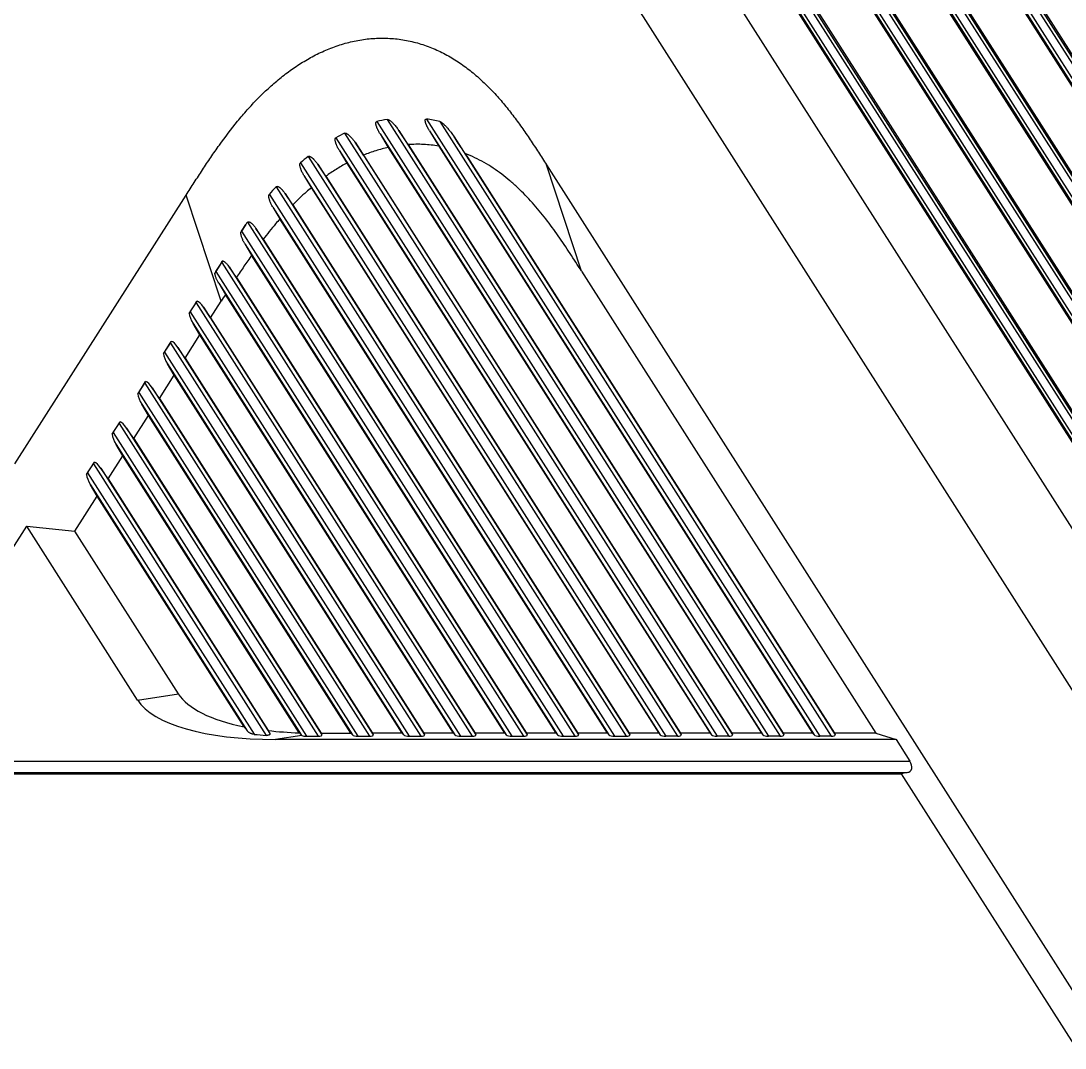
# Model space of a CAD drawing. Header units: millimetres. Extents: x 620 to 19791, y 2539 to 6969.
# Drawn here: x 14393.4 to 14526.1, y 4255.1 to 4385.6 of the extents above; entities that cross this region are included whole.
import ezdxf

# ---------------------------------------------------------------- set-up
doc = ezdxf.new("R2010")
doc.units = ezdxf.units.MM

# ---------------------------------------------------------------- blocks, each defined once
blk = doc.blocks.new('DTGFH')
at = {"color": 7, "linetype": 'Continuous'}
for p, q in [((9220.65, 4440.5), (9400.31, 4158.48)), ((9400.35, 4162.52), (9223.26, 4440.5)), ((9399.33, 4163.77), (9223.76, 4439.36)), ((9230.25, 4440.5), (9400.31, 4173.56)), ((9400.35, 4177.6), (9232.86, 4440.5)), ((9399.33, 4178.84), (9233.36, 4439.36)), ((9239.86, 4440.5), (9400.31, 4188.63)), ((9396.21, 4199.16), (9242.46, 4440.5)), ((9399.33, 4193.92), (9242.97, 4439.36)), ((9398.66, 4161.42), (9221.87, 4438.93)), ((9399, 4161.64), (9222.2, 4439.15)), ((9399, 4163.55), (9223.42, 4439.15)), ((9398.66, 4176.5), (9231.47, 4438.93)), ((9399, 4176.71), (9231.81, 4439.15)), ((9399, 4178.63), (9233.03, 4439.15)), ((9398.66, 4191.57), (9241.07, 4438.93)), ((9399, 4191.79), (9241.41, 4439.15)), ((9399, 4193.7), (9242.63, 4439.15)), ((9382.48, 4139.99), (9194.34, 4435.31)), ((9206.7, 4436.37), (9398.65, 4135.07)), ((9213.76, 4436.24), (9400.31, 4143.4)), ((9400.35, 4147.44), (9216.29, 4436.37)), ((9398.66, 4146.35), (9215.01, 4434.63)), ((9399, 4146.56), (9215.34, 4434.84)), ((9399, 4148.48), (9216.56, 4434.84)), ((9399.33, 4148.69), (9216.9, 4435.05)), ((9212.73, 4339.96), (9262.49, 4261.85)), ((9214.03, 4340.22), (9263.96, 4261.85)), ((9219.05, 4340.28), (9269.01, 4261.85)), ((9220.72, 4339.95), (9270.48, 4261.85)), ((9208.62, 4338.48), (9257.44, 4261.85)), ((9215.52, 4338.81), (9264.43, 4262.03)), ((9216.71, 4337.03), (9215.52, 4338.81)), ((9219.42, 4338.76), (9268.3, 4262.03)), ((9219.42, 4338.76), (9220.59, 4336.84)), ((9207.52, 4337.9), (9255.97, 4261.85)), ((9209.95, 4337.32), (9257.91, 4262.03)), ((9211.04, 4335.69), (9209.95, 4337.32)), ((9213.13, 4338.4), (9261.78, 4262.03)), ((9213.13, 4338.4), (9214.18, 4336.67)), ((9222.54, 4338.03), (9270.95, 4262.03)), ((9207.94, 4336.31), (9255.26, 4262.03)), ((9207.94, 4336.31), (9208.92, 4334.69)), ((9214.18, 4336.67), (9261.59, 4262.25)), ((9216.71, 4337.03), (9264.35, 4262.25)), ((9220.59, 4336.84), (9268.11, 4262.25)), ((9223.95, 4335.9), (9270.87, 4262.25)), ((9203.02, 4334.72), (9249.45, 4261.85)), ((9203.98, 4335.52), (9250.92, 4261.85)), ((9205.21, 4334.53), (9251.39, 4262.03)), ((9206.23, 4333), (9205.21, 4334.53)), ((9208.92, 4334.69), (9255.07, 4262.25)), ((9211.04, 4335.69), (9257.83, 4262.25)), ((9234.28, 4334.45), (9359.98, 4137.14)), ((9238.73, 4320.96), (9234.28, 4334.45)), ((9203.45, 4333.12), (9248.74, 4262.03)), ((9203.45, 4333.12), (9204.39, 4331.56)), ((9206.23, 4333), (9251.31, 4262.25)), ((9166.73, 4296.45), (9188.49, 4330.61)), ((9192.94, 4317.12), (9188.49, 4330.61)), ((9199.06, 4330.71), (9242.92, 4261.85)), ((9199.91, 4331.67), (9244.39, 4261.85)), ((9201.05, 4330.81), (9244.87, 4262.03)), ((9202.03, 4329.37), (9201.05, 4330.81)), ((9204.39, 4331.56), (9248.54, 4262.25)), ((9202.03, 4329.37), (9244.79, 4262.25)), ((9199.5, 4329.09), (9242.22, 4262.03)), ((9199.5, 4329.09), (9200.39, 4327.59)), ((9196.08, 4326.9), (9195.44, 4325.89)), ((9195.52, 4326.02), (9196.08, 4326.9)), ((9196.27, 4327.16), (9237.87, 4261.85)), ((9242.02, 4262.25), (9200.39, 4327.59)), ((9195.52, 4326.02), (9236.4, 4261.85)), ((9197.35, 4326.39), (9238.35, 4262.03)), ((9198.29, 4325), (9197.35, 4326.39)), ((9195.94, 4324.44), (9235.7, 4262.03)), ((9195.94, 4324.44), (9196.81, 4322.98)), ((9198.29, 4325), (9238.27, 4262.25)), ((9235.5, 4262.25), (9196.81, 4322.98)), ((9193.12, 4322.26), (9192.13, 4320.7)), ((9192.26, 4320.9), (9193, 4322.05)), ((9193, 4322.05), (9231.35, 4261.85)), ((9193.96, 4321.48), (9231.83, 4262.03)), ((9194.87, 4320.13), (9193.96, 4321.48)), ((9192.26, 4320.9), (9229.88, 4261.85)), ((9194.87, 4320.13), (9231.74, 4262.25)), ((9238.73, 4320.96), (9276.13, 4262.25)), ((9192.62, 4319.41), (9229.17, 4262.03)), ((9192.62, 4319.41), (9193.48, 4317.97)), ((9228.98, 4262.25), (9193.48, 4317.97)), ((9188.87, 4315.58), (9189.87, 4317.15)), ((9189, 4315.78), (9189.74, 4316.94)), ((9189.74, 4316.94), (9224.83, 4261.85)), ((9191.6, 4315.02), (9190.69, 4316.37)), ((9190.69, 4316.37), (9225.3, 4262.03)), ((9191.6, 4315.02), (9192.94, 4317.12)), ((9189, 4315.78), (9223.36, 4261.85)), ((9191.6, 4315.02), (9225.22, 4262.25)), ((9189.36, 4314.29), (9222.65, 4262.03)), ((9190.22, 4312.85), (9189.36, 4314.29)), ((9185.61, 4310.46), (9186.6, 4312.03)), ((9188.34, 4309.9), (9190.22, 4312.85)), ((9222.46, 4262.25), (9190.22, 4312.85)), ((9185.74, 4310.66), (9186.48, 4311.82)), ((9185.74, 4310.66), (9216.84, 4261.85)), ((9186.48, 4311.82), (9218.31, 4261.85)), ((9188.34, 4309.9), (9187.43, 4311.25)), ((9187.43, 4311.25), (9218.78, 4262.03)), ((9188.34, 4309.9), (9218.7, 4262.25)), ((9186.1, 4309.17), (9216.13, 4262.03)), ((9186.96, 4307.73), (9186.1, 4309.17)), ((9182.35, 4305.34), (9183.34, 4306.91)), ((9182.48, 4305.55), (9183.22, 4306.7)), ((9183.22, 4306.7), (9211.79, 4261.85)), ((9185.08, 4304.79), (9186.96, 4307.73)), ((9215.94, 4262.25), (9186.96, 4307.73)), ((9182.48, 4305.55), (9210.32, 4261.85)), ((9185.08, 4304.79), (9184.17, 4306.13)), ((9184.17, 4306.13), (9212.26, 4262.03)), ((9182.84, 4304.05), (9209.61, 4262.03)), ((9183.7, 4302.62), (9182.84, 4304.05)), ((9185.08, 4304.79), (9212.18, 4262.25)), ((9181.82, 4299.67), (9183.7, 4302.62)), ((9209.42, 4262.25), (9183.7, 4302.62)), ((9179.09, 4300.23), (9180.08, 4301.79)), ((9179.22, 4300.43), (9179.96, 4301.58)), ((9179.96, 4301.58), (9205.27, 4261.85)), ((9179.22, 4300.43), (9203.8, 4261.85)), ((9181.82, 4299.67), (9180.91, 4301.01)), ((9180.91, 4301.01), (9205.74, 4262.03)), ((9179.58, 4298.93), (9203.09, 4262.04)), ((9180.44, 4297.5), (9179.58, 4298.93)), ((9181.82, 4299.67), (9205.66, 4262.25)), ((9178.56, 4294.55), (9180.44, 4297.5)), ((9202.87, 4262.29), (9180.44, 4297.5)), ((9175.83, 4295.11), (9176.82, 4296.67)), ((9175.96, 4295.31), (9176.69, 4296.46)), ((9176.69, 4296.46), (9198.67, 4261.97)), ((9175.96, 4295.31), (9197.12, 4262.1)), ((9178.56, 4294.55), (9177.65, 4295.9)), ((9177.65, 4295.9), (9199.11, 4262.21)), ((9176.32, 4293.81), (9196.25, 4262.53)), ((9177.18, 4292.38), (9176.32, 4293.81)), ((9178.56, 4294.55), (9198.93, 4262.58)), ((9174.34, 4287.92), (9177.18, 4292.38)), ((9195.86, 4263.06), (9177.18, 4292.38)), ((9149.21, 4258.71), (9168.23, 4288.57)), ((9168.23, 4288.57), (9174.34, 4287.92)), ((9182.31, 4266.46), (9168.23, 4288.57)), ((9187.5, 4267.26), (9174.34, 4287.92)), ((9182.31, 4266.46), (9187.5, 4267.26)), ((9203.19, 4261.97), (9199.85, 4261.45)), ((9278.71, 4261.45), (9199.85, 4261.45)), ((9203.8, 4261.85), (9205.27, 4261.85)), ((9205.66, 4262.25), (9209.42, 4262.25)), ((9205.74, 4262.03), (9205.66, 4262.25)), ((9209.42, 4262.25), (9209.61, 4262.03)), ((9210.32, 4261.85), (9211.79, 4261.85)), ((9215.94, 4262.25), (9212.18, 4262.25)), ((9212.18, 4262.25), (9212.26, 4262.03)), ((9215.94, 4262.25), (9216.13, 4262.03)), ((9216.84, 4261.85), (9218.31, 4261.85)), ((9222.46, 4262.25), (9218.7, 4262.25)), ((9218.7, 4262.25), (9218.78, 4262.03)), ((9222.46, 4262.25), (9222.65, 4262.03)), ((9223.36, 4261.85), (9224.83, 4261.85)), ((9228.98, 4262.25), (9225.22, 4262.25)), ((9225.22, 4262.25), (9225.3, 4262.03)), ((9228.98, 4262.25), (9229.17, 4262.03)), ((9229.88, 4261.85), (9231.35, 4261.85)), ((9235.5, 4262.25), (9231.74, 4262.25)), ((9231.74, 4262.25), (9231.83, 4262.03)), ((9235.5, 4262.25), (9235.7, 4262.03)), ((9236.4, 4261.85), (9237.87, 4261.85)), ((9242.02, 4262.25), (9238.27, 4262.25)), ((9238.27, 4262.25), (9238.35, 4262.03)), ((9242.02, 4262.25), (9242.22, 4262.03)), ((9242.92, 4261.85), (9244.39, 4261.85)), ((9248.54, 4262.25), (9244.79, 4262.25)), ((9244.79, 4262.25), (9244.87, 4262.03)), ((9248.54, 4262.25), (9248.74, 4262.03)), ((9250.92, 4261.85), (9249.45, 4261.85)), ((9255.07, 4262.25), (9251.31, 4262.25)), ((9251.31, 4262.25), (9251.39, 4262.03)), ((9255.07, 4262.25), (9255.26, 4262.03)), ((9257.44, 4261.85), (9255.97, 4261.85)), ((9261.59, 4262.25), (9257.83, 4262.25)), ((9257.83, 4262.25), (9257.91, 4262.03)), ((9261.59, 4262.25), (9261.78, 4262.03)), ((9263.96, 4261.85), (9262.49, 4261.85)), ((9268.11, 4262.25), (9264.35, 4262.25)), ((9264.35, 4262.25), (9264.43, 4262.03)), ((9268.11, 4262.25), (9268.3, 4262.03)), ((9270.48, 4261.85), (9269.01, 4261.85)), ((9276.13, 4262.25), (9270.87, 4262.25)), ((9270.87, 4262.25), (9270.95, 4262.03)), ((9276.13, 4262.25), (9278.71, 4261.45)), ((9278.71, 4261.45), (9280.46, 4258.71)), ((9149.21, 4258.71), (9280.46, 4258.71)), ((9152.31, 4257.23), (9280.12, 4257.23)), ((9154.7, 4257.1), (9279.41, 4257.1)), ((9280.12, 4257.23), (9279.41, 4257.1)), ((9357.76, 4134.11), (9279.41, 4257.1))]:
    blk.add_line(p, q, dxfattribs=at)
for centre, radius, start, end in [((9216.87, 4322.6), 17.85, 99.1598, 103.4288), ((9216.73, 4323.89), 16.55, 76.0187, 81.9408), ((9218.56, 4318.09), 22.68, 115.9931, 119.1376), ((9223.02, 4311.58), 30.58, 128.4858, 130.8271), ((9232.46, 4302.07), 44, 137.7102, 139.3903), ((9253.51, 4285.63), 70.72, 144.0416, 144.2995)]:
    blk.add_arc(centre, radius, start, end, dxfattribs=at)
for centre, major_axis, ratio, start_param, end_param in [((9195.5, 4326.06), (0.295, 0.466), 0.079183, -1.888634, -1.607987), ((9192.97, 4322.1), (0.295, 0.466), 0.079183, -1.607987, -1.155647), ((9192.24, 4320.94), (0.295, 0.466), 0.079183, -2.066978, -1.607987), ((9189.71, 4316.98), (0.295, 0.466), 0.079183, -1.607987, -1.148945), ((9190.47, 4315.79), (-0.75, 1.34), 0.321086, -1.313327, -0.288839), ((9188.98, 4315.82), (0.295, 0.466), 0.079183, -2.067029, -1.607987), ((9189.73, 4314.64), (-0.75, 1.34), 0.321086, 0.629245, 1.653733), ((9186.45, 4311.86), (0.295, 0.466), 0.079183, -1.607987, -1.148945), ((9187.2, 4310.68), (-0.75, 1.34), 0.321086, -1.313327, -0.288839), ((9185.72, 4310.7), (0.295, 0.466), 0.079183, -2.067029, -1.607987), ((9186.47, 4309.52), (-0.75, 1.34), 0.321086, 0.629245, 1.653733), ((9183.19, 4306.74), (0.295, 0.466), 0.079183, -1.607987, -1.148945), ((9183.94, 4305.56), (-0.75, 1.34), 0.321086, -1.313327, -0.288839), ((9182.45, 4305.59), (0.295, 0.466), 0.079183, -2.067029, -1.607987), ((9183.21, 4304.4), (-0.75, 1.34), 0.321086, 0.629245, 1.653733), ((9179.93, 4301.62), (0.295, 0.466), 0.079183, -1.607987, -1.148945), ((9180.68, 4300.44), (-0.75, 1.34), 0.321086, -1.313327, -0.288839), ((9179.19, 4300.47), (0.295, 0.466), 0.079183, -2.067029, -1.607987), ((9179.95, 4299.28), (-0.75, 1.34), 0.321086, 0.629245, 1.653733), ((9176.67, 4296.5), (0.295, 0.466), 0.079183, -1.607987, -1.148945), ((9177.42, 4295.32), (-0.75, 1.34), 0.321086, -1.313327, -0.288839), ((9175.93, 4295.35), (0.295, 0.466), 0.079183, -2.067029, -1.607987), ((9176.69, 4294.17), (-0.75, 1.34), 0.321086, 0.629245, 1.653733), ((9214.65, 4273.02), (27.73, 4.28), 0.356408, -2.98623, -2.369132), ((9209.47, 4272.22), (27.73, 4.28), 0.356408, -2.98623, -1.97958), ((9192.57, 4269.61), (-5.75, 9.22), 0.08354, -3.975628, -3.890732), ((9212.06, 4272.62), (27.73, 4.28), 0.356408, -2.19401, -2.129057), ((9214.65, 4273.02), (27.73, 4.28), 0.356408, -2.227773, -2.063972), ((9193.51, 4269.76), (-6.07, 9.17), 0.08773, -2.592894, -2.524982), ((9198.3, 4270.5), (-5.75, 9.22), 0.08354, -3.670469, -3.606711), ((9203.67, 4262.05), (0.606, -0.047), 0.320744, -2.466561, -1.334309), ((9205.14, 4262.05), (0.606, -0.047), 0.320744, -1.334309, 0.149221), ((9210.19, 4262.05), (0.606, -0.047), 0.320744, -2.817839, -1.334309), ((9211.66, 4262.05), (0.606, -0.047), 0.320744, -1.334309, 0.149221), ((9216.71, 4262.05), (0.606, -0.047), 0.320744, -2.817839, -1.334309), ((9218.18, 4262.05), (0.606, -0.047), 0.320744, -1.334309, 0.149221), ((9223.23, 4262.05), (0.606, -0.047), 0.320744, -2.817839, -1.334309), ((9224.7, 4262.05), (0.606, -0.047), 0.320744, -1.334309, 0.149221), ((9229.75, 4262.05), (0.606, -0.047), 0.320744, -2.817839, -1.334309), ((9231.22, 4262.05), (0.606, -0.047), 0.320744, -1.334309, 0.149221), ((9236.28, 4262.05), (0.606, -0.047), 0.320744, -2.817839, -1.334309), ((9237.75, 4262.05), (0.606, -0.047), 0.320744, -1.334309, 0.149221), ((9242.8, 4262.05), (0.606, -0.047), 0.320744, -2.817839, -1.334309), ((9244.27, 4262.05), (0.606, -0.047), 0.320744, -1.334309, 0.149221), ((9249.32, 4262.05), (0.606, -0.047), 0.320744, -2.817839, -1.334309), ((9250.79, 4262.05), (0.606, -0.047), 0.320744, -1.334309, 0.149221), ((9255.84, 4262.05), (0.606, -0.047), 0.320744, -2.817839, -1.334309), ((9257.31, 4262.05), (0.606, -0.047), 0.320744, -1.334309, 0.149221), ((9262.36, 4262.05), (0.606, -0.047), 0.320744, -2.817839, -1.334309), ((9263.83, 4262.05), (0.606, -0.047), 0.320744, -1.334309, 0.149221), ((9268.88, 4262.05), (0.606, -0.047), 0.320744, -2.817839, -1.334309), ((9270.35, 4262.05), (0.606, -0.047), 0.320744, -1.334309, 0.149221), ((9278.9, 4258.71), (1.71, -1.18), 0.539712, -0.488723, 0.90754)]:
    blk.add_ellipse(centre, major_axis=major_axis, ratio=ratio, start_param=start_param, end_param=end_param, dxfattribs=at)
for points, knots in [([(9188.49, 4330.61), (9188.84, 4331.15), (9189.52, 4332.22), (9190.55, 4333.82), (9191.61, 4335.41), (9193.07, 4337.49), (9194.6, 4339.52), (9196.25, 4341.45), (9197.55, 4342.85), (9198.92, 4344.18), (9200.36, 4345.43), (9201.87, 4346.59), (9203.47, 4347.63), (9205.14, 4348.55), (9206.59, 4349.2), (9207.79, 4349.63), (9208.7, 4349.91), (9209.62, 4350.14), (9210.56, 4350.33), (9211.5, 4350.46), (9212.45, 4350.54), (9213.4, 4350.57), (9214.36, 4350.54), (9215.31, 4350.46), (9216.25, 4350.32), (9217.18, 4350.13), (9218.11, 4349.89), (9219.01, 4349.59), (9219.9, 4349.24), (9220.77, 4348.85), (9221.62, 4348.41), (9222.44, 4347.94), (9223.51, 4347.25), (9224.79, 4346.3), (9226.22, 4345.04), (9227.34, 4343.92), (9228.2, 4342.98), (9229.02, 4342.01), (9230.01, 4340.77), (9231.14, 4339.23), (9232.21, 4337.66), (9233.26, 4336.06), (9233.94, 4334.99), (9234.28, 4334.45)], [0, 0, 0, 0, 0.031249, 0.062498, 0.093748, 0.124998, 0.187492, 0.218743, 0.249994, 0.281244, 0.312494, 0.343743, 0.374991, 0.406237, 0.437482, 0.453109, 0.468735, 0.484362, 0.499988, 0.515614, 0.531241, 0.546867, 0.562493, 0.578119, 0.593746, 0.609372, 0.624998, 0.640624, 0.656251, 0.671877, 0.687503, 0.70313, 0.718756, 0.750003, 0.78125, 0.8125, 0.828126, 0.843753, 0.875003, 0.906253, 0.937502, 0.968751, 1, 1, 1, 1]), ([(9213.13, 4338.4), (9213.09, 4338.46), (9213.02, 4338.58), (9212.94, 4338.74), (9212.87, 4338.87), (9212.83, 4338.97), (9212.78, 4339.07), (9212.74, 4339.17), (9212.7, 4339.27), (9212.67, 4339.37), (9212.64, 4339.47), (9212.62, 4339.56), (9212.61, 4339.63), (9212.6, 4339.69), (9212.6, 4339.74), (9212.61, 4339.79), (9212.61, 4339.84), (9212.63, 4339.87), (9212.64, 4339.9), (9212.65, 4339.92), (9212.67, 4339.94), (9212.7, 4339.95), (9212.72, 4339.96), (9212.73, 4339.96)], [0, 0, 0, 0, 0.12488, 0.249672, 0.312039, 0.374385, 0.436711, 0.499017, 0.561304, 0.623575, 0.685833, 0.748087, 0.779227, 0.810382, 0.841564, 0.872799, 0.904134, 0.919888, 0.935721, 0.951655, 0.967687, 0.98382, 1, 1, 1, 1]), ([(9214.03, 4340.22), (9214.05, 4340.23), (9214.09, 4340.22), (9214.13, 4340.21), (9214.17, 4340.2), (9214.22, 4340.18), (9214.28, 4340.15), (9214.34, 4340.12), (9214.41, 4340.07), (9214.5, 4340), (9214.6, 4339.91), (9214.7, 4339.82), (9214.79, 4339.73), (9214.91, 4339.6), (9215.05, 4339.44), (9215.22, 4339.24), (9215.37, 4339.03), (9215.47, 4338.88), (9215.52, 4338.81)], [0, 0, 0, 0, 0.031893, 0.047827, 0.063722, 0.095395, 0.126968, 0.158465, 0.189903, 0.252637, 0.315244, 0.377756, 0.440192, 0.502566, 0.627153, 0.751573, 0.875852, 1, 1, 1, 1]), ([(9219.42, 4338.76), (9219.39, 4338.82), (9219.31, 4338.95), (9219.22, 4339.11), (9219.16, 4339.24), (9219.11, 4339.34), (9219.06, 4339.44), (9219.02, 4339.54), (9218.98, 4339.64), (9218.94, 4339.74), (9218.91, 4339.83), (9218.9, 4339.9), (9218.89, 4339.95), (9218.88, 4340.01), (9218.87, 4340.06), (9218.87, 4340.11), (9218.88, 4340.16), (9218.89, 4340.19), (9218.9, 4340.22), (9218.91, 4340.24), (9218.94, 4340.26), (9218.96, 4340.27), (9218.99, 4340.28), (9219.02, 4340.28), (9219.04, 4340.28), (9219.05, 4340.28)], [0, 0, 0, 0, 0.125533, 0.250889, 0.313498, 0.376053, 0.43855, 0.500982, 0.56334, 0.625611, 0.687775, 0.718814, 0.749817, 0.78078, 0.811698, 0.842572, 0.873413, 0.888869, 0.904368, 0.919961, 0.935701, 0.951619, 0.967681, 0.983833, 1, 1, 1, 1]), ([(9220.72, 4339.95), (9220.74, 4339.95), (9220.76, 4339.94), (9220.82, 4339.92), (9220.88, 4339.89), (9220.95, 4339.84), (9221.02, 4339.79), (9221.09, 4339.74), (9221.17, 4339.67), (9221.28, 4339.58), (9221.4, 4339.46), (9221.51, 4339.34), (9221.63, 4339.22), (9221.77, 4339.05), (9221.95, 4338.84), (9222.16, 4338.57), (9222.35, 4338.3), (9222.48, 4338.12), (9222.54, 4338.03)], [0, 0, 0, 0, 0.015862, 0.031711, 0.063344, 0.094914, 0.126429, 0.157897, 0.189325, 0.252082, 0.314738, 0.37731, 0.439813, 0.502255, 0.626972, 0.751497, 0.87584, 1, 1, 1, 1]), ([(9208.62, 4338.48), (9208.63, 4338.48), (9208.65, 4338.49), (9208.68, 4338.49), (9208.71, 4338.49), (9208.75, 4338.49), (9208.79, 4338.48), (9208.85, 4338.46), (9208.9, 4338.43), (9208.95, 4338.4), (9209, 4338.37), (9209.06, 4338.33), (9209.14, 4338.27), (9209.22, 4338.19), (9209.3, 4338.11), (9209.38, 4338.03), (9209.46, 4337.95), (9209.56, 4337.83), (9209.68, 4337.69), (9209.82, 4337.5), (9209.91, 4337.38), (9209.95, 4337.32)], [0, 0, 0, 0, 0.016119, 0.032202, 0.048219, 0.064174, 0.095895, 0.127471, 0.158945, 0.190344, 0.221688, 0.252989, 0.315492, 0.377907, 0.440258, 0.502562, 0.564826, 0.62706, 0.751445, 0.875752, 1, 1, 1, 1]), ([(9207.94, 4336.31), (9207.9, 4336.37), (9207.83, 4336.5), (9207.73, 4336.69), (9207.65, 4336.85), (9207.6, 4336.98), (9207.56, 4337.08), (9207.52, 4337.18), (9207.49, 4337.29), (9207.46, 4337.39), (9207.44, 4337.48), (9207.43, 4337.55), (9207.42, 4337.6), (9207.42, 4337.66), (9207.42, 4337.71), (9207.43, 4337.76), (9207.44, 4337.81), (9207.46, 4337.84), (9207.47, 4337.87), (9207.49, 4337.89), (9207.51, 4337.9), (9207.52, 4337.9)], [0, 0, 0, 0, 0.124399, 0.248796, 0.37321, 0.435435, 0.497677, 0.559941, 0.622237, 0.68458, 0.746995, 0.778249, 0.809544, 0.840895, 0.872327, 0.903879, 0.935613, 0.951602, 0.967671, 0.983815, 1, 1, 1, 1]), ([(9223.95, 4335.9), (9223.83, 4336.08), (9223.36, 4336.79), (9222.89, 4337.5), (9222.54, 4338.03)], [0, 0, 0, 0, 0.250111, 1, 1, 1, 1]), ([(9214.18, 4336.67), (9213.64, 4336.55), (9212.58, 4336.27), (9211.55, 4335.89), (9211.04, 4335.69)], [0, 0, 0, 0, 0.499991, 1, 1, 1, 1]), ([(9220.59, 4336.84), (9220.27, 4336.89), (9219.63, 4336.98), (9218.66, 4337.06), (9217.68, 4337.08), (9217.04, 4337.05), (9216.71, 4337.03)], [0, 0, 0, 0, 0.25, 0.499999, 0.749999, 1, 1, 1, 1]), ([(9238.73, 4320.96), (9238.25, 4321.71), (9237.29, 4323.21), (9235.8, 4325.44), (9234.23, 4327.6), (9232.52, 4329.66), (9230.97, 4331.26), (9229.64, 4332.45), (9228.6, 4333.29), (9227.51, 4334.06), (9226.37, 4334.76), (9225.18, 4335.38), (9224.37, 4335.74), (9223.95, 4335.9)], [0, 0, 0, 0, 0.125002, 0.250005, 0.375005, 0.5, 0.624982, 0.687488, 0.749992, 0.812496, 0.874998, 0.937499, 1, 1, 1, 1]), ([(9203.45, 4333.12), (9203.42, 4333.18), (9203.35, 4333.3), (9203.25, 4333.49), (9203.17, 4333.65), (9203.11, 4333.79), (9203.08, 4333.89), (9203.04, 4333.99), (9203.01, 4334.09), (9202.98, 4334.2), (9202.96, 4334.28), (9202.95, 4334.36), (9202.95, 4334.41), (9202.94, 4334.46), (9202.94, 4334.52), (9202.95, 4334.57), (9202.96, 4334.62), (9202.97, 4334.65), (9202.99, 4334.68), (9203, 4334.7), (9203.01, 4334.72), (9203.02, 4334.72)], [0, 0, 0, 0, 0.123997, 0.248079, 0.372276, 0.434435, 0.49664, 0.558903, 0.621237, 0.683663, 0.746213, 0.777556, 0.808956, 0.840428, 0.871993, 0.903684, 0.935545, 0.951571, 0.967661, 0.983815, 1, 1, 1, 1]), ([(9203.98, 4335.52), (9203.99, 4335.52), (9204.01, 4335.53), (9204.03, 4335.54), (9204.06, 4335.55), (9204.09, 4335.55), (9204.14, 4335.55), (9204.19, 4335.54), (9204.24, 4335.52), (9204.28, 4335.5), (9204.33, 4335.47), (9204.39, 4335.43), (9204.46, 4335.38), (9204.54, 4335.32), (9204.61, 4335.25), (9204.69, 4335.17), (9204.76, 4335.1), (9204.85, 4335), (9204.96, 4334.86), (9205.09, 4334.7), (9205.17, 4334.59), (9205.21, 4334.53)], [0, 0, 0, 0, 0.016229, 0.032419, 0.04853, 0.064557, 0.096336, 0.127907, 0.159339, 0.19068, 0.221959, 0.253195, 0.31557, 0.377875, 0.440138, 0.502375, 0.564595, 0.626804, 0.751198, 0.875592, 1, 1, 1, 1]), ([(9208.92, 4334.69), (9208.45, 4334.44), (9207.54, 4333.9), (9206.66, 4333.31), (9206.23, 4333)], [0, 0, 0, 0, 0.499994, 1, 1, 1, 1]), ([(9199.5, 4329.09), (9199.46, 4329.15), (9199.39, 4329.27), (9199.29, 4329.47), (9199.2, 4329.66), (9199.14, 4329.83), (9199.09, 4329.96), (9199.06, 4330.07), (9199.03, 4330.17), (9199.01, 4330.28), (9199, 4330.37), (9198.99, 4330.44), (9198.99, 4330.5), (9199, 4330.55), (9199.01, 4330.6), (9199.02, 4330.63), (9199.03, 4330.67), (9199.05, 4330.69), (9199.06, 4330.71)], [0, 0, 0, 0, 0.123664, 0.2475, 0.371542, 0.49584, 0.558118, 0.6205, 0.683009, 0.74568, 0.80857, 0.840136, 0.871803, 0.903596, 0.935548, 0.951604, 0.967715, 1, 1, 1, 1]), ([(9199.91, 4331.67), (9199.92, 4331.68), (9199.93, 4331.69), (9199.95, 4331.71), (9199.97, 4331.72), (9200, 4331.73), (9200.05, 4331.73), (9200.09, 4331.72), (9200.14, 4331.71), (9200.19, 4331.69), (9200.23, 4331.67), (9200.28, 4331.64), (9200.35, 4331.59), (9200.43, 4331.54), (9200.5, 4331.47), (9200.57, 4331.41), (9200.64, 4331.34), (9200.7, 4331.27), (9200.76, 4331.2), (9200.84, 4331.1), (9200.94, 4330.97), (9201.02, 4330.87), (9201.05, 4330.81)], [0, 0, 0, 0, 0.016332, 0.032631, 0.048843, 0.064956, 0.096818, 0.128388, 0.159772, 0.19104, 0.222238, 0.253392, 0.31561, 0.377787, 0.43995, 0.502114, 0.564288, 0.626475, 0.68868, 0.750904, 0.875406, 1, 1, 1, 1]), ([(9204.39, 4331.56), (9204.18, 4331.39), (9203.37, 4330.69), (9202.59, 4329.94), (9202.03, 4329.37)], [0, 0, 0, 0, 0.250031, 1, 1, 1, 1]), ([(9196.27, 4327.16), (9196.28, 4327.17), (9196.29, 4327.19), (9196.32, 4327.2), (9196.34, 4327.21), (9196.36, 4327.22), (9196.4, 4327.23), (9196.43, 4327.23), (9196.46, 4327.22), (9196.49, 4327.22), (9196.52, 4327.2), (9196.56, 4327.19), (9196.62, 4327.16), (9196.68, 4327.12), (9196.75, 4327.07), (9196.82, 4327.01), (9196.89, 4326.95), (9196.95, 4326.88), (9197.04, 4326.8), (9197.13, 4326.68), (9197.24, 4326.54), (9197.31, 4326.44), (9197.35, 4326.39)], [0, 0, 0, 0, 0.03275, 0.049071, 0.065281, 0.081375, 0.097345, 0.128952, 0.144664, 0.160323, 0.191521, 0.222634, 0.2537, 0.315747, 0.377783, 0.439836, 0.50192, 0.564041, 0.626202, 0.750635, 0.875235, 1, 1, 1, 1]), ([(9200.39, 4327.59), (9200.21, 4327.38), (9199.49, 4326.54), (9198.79, 4325.67), (9198.29, 4325)], [0, 0, 0, 0, 0.250015, 1, 1, 1, 1]), ([(9195.94, 4324.44), (9195.91, 4324.49), (9195.84, 4324.6), (9195.75, 4324.78), (9195.67, 4324.95), (9195.6, 4325.13), (9195.53, 4325.31), (9195.49, 4325.47), (9195.46, 4325.6), (9195.45, 4325.69), (9195.44, 4325.79), (9195.44, 4325.86), (9195.44, 4325.89)], [0, 0, 0, 0, 0.1238, 0.247819, 0.372084, 0.496633, 0.621529, 0.746873, 0.809784, 0.872897, 0.936271, 1, 1, 1, 1]), ([(9196.81, 4322.98), (9196.48, 4322.51), (9195.83, 4321.57), (9195.19, 4320.61), (9194.87, 4320.13)], [0, 0, 0, 0, 0.499999, 1, 1, 1, 1]), ([(9193.12, 4322.26), (9193.15, 4322.26), (9193.19, 4322.24), (9193.26, 4322.21), (9193.32, 4322.17), (9193.38, 4322.13), (9193.44, 4322.08), (9193.51, 4322.02), (9193.59, 4321.93), (9193.69, 4321.83), (9193.82, 4321.68), (9193.9, 4321.56), (9193.96, 4321.48)], [0, 0, 0, 0, 0.062469, 0.124776, 0.187046, 0.249325, 0.311637, 0.373991, 0.498821, 0.623847, 0.749063, 1, 1, 1, 1]), ([(9192.62, 4319.41), (9192.57, 4319.5), (9192.48, 4319.66), (9192.38, 4319.86), (9192.31, 4320.02), (9192.25, 4320.19), (9192.2, 4320.35), (9192.16, 4320.5), (9192.14, 4320.61), (9192.13, 4320.67), (9192.13, 4320.7)], [0, 0, 0, 0, 0.248066, 0.372477, 0.49716, 0.622158, 0.747538, 0.873407, 0.936597, 1, 1, 1, 1]), ([(9197.12, 4262.1), (9197.07, 4262.1), (9196.98, 4262.12), (9196.85, 4262.15), (9196.73, 4262.19), (9196.61, 4262.25), (9196.5, 4262.31), (9196.41, 4262.37), (9196.32, 4262.45), (9196.27, 4262.5), (9196.25, 4262.53)], [0, 0, 0, 0, 0.13993, 0.277115, 0.410235, 0.538663, 0.662088, 0.78029, 0.893039, 1, 1, 1, 1]), ([(9199.11, 4262.21), (9199.11, 4262.2), (9199.12, 4262.18), (9199.13, 4262.16), (9199.13, 4262.13), (9199.12, 4262.1), (9199.11, 4262.08), (9199.09, 4262.06), (9199.06, 4262.04), (9199.03, 4262.02), (9199, 4262), (9198.96, 4261.99), (9198.91, 4261.98), (9198.85, 4261.97), (9198.77, 4261.97), (9198.7, 4261.97), (9198.67, 4261.97)], [0, 0, 0, 0, 0.046608, 0.090866, 0.1336, 0.176238, 0.220668, 0.268836, 0.322229, 0.381579, 0.446846, 0.517392, 0.592287, 0.67052, 0.833316, 1, 1, 1, 1]), ([(9203.19, 4261.97), (9203.17, 4261.97), (9203.14, 4261.99), (9203.11, 4262.02), (9203.09, 4262.03), (9203.09, 4262.04)], [0, 0, 0, 0, 0.538309, 0.778937, 1, 1, 1, 1])]:
    blk.add_open_spline(points, degree=3, knots=knots, dxfattribs=at)
blk.add_open_spline([(9193.48, 4317.97), (9193.3, 4317.69), (9193.12, 4317.4), (9192.94, 4317.12)], degree=3, dxfattribs=at)
blk = doc.blocks.new('*U116')
blk.add_blockref('DTGFH', (-9101.05, -4276.2))
blk = doc.blocks.new('*U117')
at = {"color": 0, "linetype": 'ByBlock', "lineweight": -2, "transparency": 16777216}
blk.add_blockref('*U116', (0, 337.5), dxfattribs=at)

msp = doc.modelspace()

# ---------------------------------------------------------------- block references
msp.add_blockref('*U117', (14326.96016, 3971.56341))

doc.saveas('drawing.dxf')
